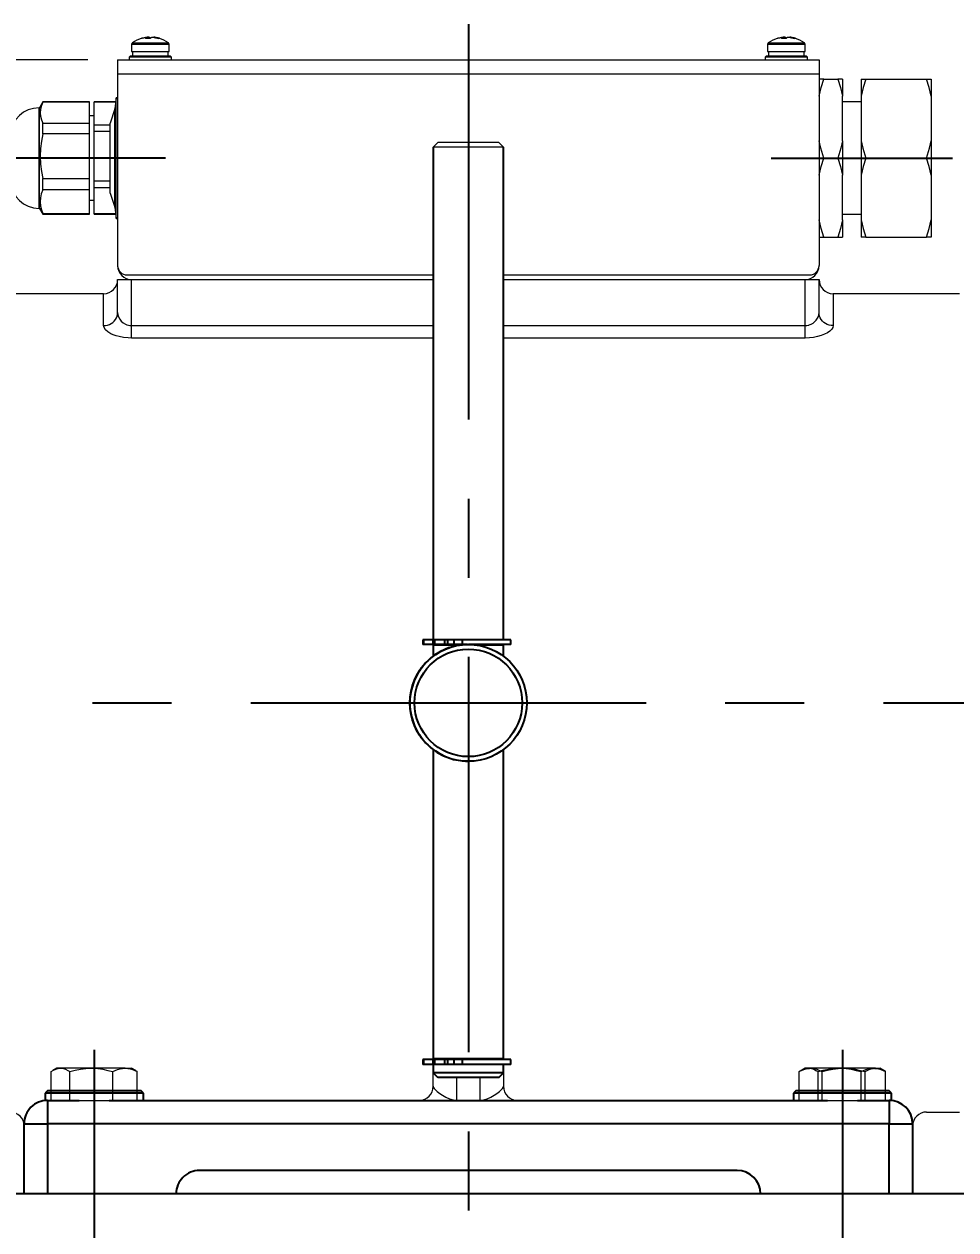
# Model space of a CAD drawing. Extents: x 4154 to 4364, y 2392 to 2546.
# Drawn here: x 4197.75 to 4213.46, y 2457.64 to 2477.97 of the extents above; entities that cross this region are included whole.
import ezdxf

# ---------------------------------------------------------------- set-up
doc = ezdxf.new("R2010")
doc.units = 0
doc.header["$LTSCALE"] = 1.5
doc.header["$MEASUREMENT"] = 0
doc.header["$PDSIZE"] = -1
doc.linetypes.add('CENTER', pattern=[10.16, 6.35, -1.27, 1.27, -1.27])
doc.layers.get('0').update_dxf_attribs({"color": 2})
doc.layers.add('1', color=7, linetype='Continuous')
doc.layers.add('SL', color=7, linetype='Continuous')
doc.styles.add('KWHS', font='ROMANS', dxfattribs={"bigfont": 'GHS'})
doc.styles.get("Standard").update_dxf_attribs({"font": 'romans.shx', "width": 0.9})
doc.dimstyles.get("Standard").update_dxf_attribs({"dimtxt": 0.18, "dimasz": 0.18, "dimexe": 0.18, "dimexo": 0.0625, "dimgap": 0.09, "dimtad": 0, "dimtih": 1, "dimtoh": 1, "dimdec": 4, "dimzin": 0, "dimdsep": 46, "dimtxsty": 'Standard', "dimcen": 0.09, "dimadec": 0, "dimazin": 0, "dimtfac": 1, "dimtdec": 4, "dimtofl": 0, "dimtmove": 0, "dimatfit": 0, "dimfxl": 1, "dimtolj": 1, "dimtzin": 0, "dimarcsym": 0})

# ---------------------------------------------------------------- blocks, each defined once
blk = doc.blocks.new('*D64')
at = {"layer": '1', "color": 1, "linetype": 'Continuous', "lineweight": 0}
for p, q in [((4198.823, 2477.369), (4160.116, 2477.369)), ((4160.616, 2475.869), (4160.616, 2412.051)), ((4175.171, 2410.551), (4160.116, 2410.551))]:
    blk.add_line(p, q, dxfattribs=at)
at = {"layer": '1', "color": 1, "linetype": 'Continuous'}
for points in [[(4160.366, 2475.869), (4160.866, 2475.869), (4160.616, 2477.369)], [(4160.366, 2412.051), (4160.866, 2412.051), (4160.616, 2410.551)]]:
    blk.add_solid(points, dxfattribs=at)
at = {"layer": 'Defpoints', "color": 0, "linetype": 'Continuous'}
for p in [(4199.323, 2477.369), (4160.616, 2410.551), (4175.671, 2410.551)]:
    blk.add_point(p, dxfattribs=at)
at = {"layer": '1', "color": 1, "linetype": 'Continuous', "insert": (4159.366, 2443.96), "char_height": 1.5, "attachment_point": 5, "rotation": 90, "style": 'KWHS'}
blk.add_mtext('\\A1;847.5', dxfattribs=at)

msp = doc.modelspace()

# ---------------------------------------------------------------- linework, layer by layer
at = {"color": 7, "linetype": 'Continuous', "lineweight": 15}
for p, q in [((4199.73275, 2477.73541), (4199.73444, 2477.73589)), ((4199.73444, 2477.73589), (4199.74492, 2477.73875)), ((4199.74492, 2477.73875), (4199.75546, 2477.74137)), ((4199.75546, 2477.74137), (4199.76605, 2477.74375)), ((4199.76605, 2477.74375), (4199.77668, 2477.74588)), ((4199.77668, 2477.74588), (4199.78736, 2477.74776)), ((4199.78736, 2477.74776), (4199.79808, 2477.7494)), ((4199.7948, 2477.73279), (4199.79173, 2477.72945)), ((4199.80135, 2477.73009), (4199.79173, 2477.72945)), ((4199.7979, 2477.73589), (4199.7948, 2477.73279)), ((4199.80101, 2477.73875), (4199.7979, 2477.73589)), ((4199.79808, 2477.7494), (4199.81682, 2477.7494)), ((4199.80414, 2477.74137), (4199.80101, 2477.73875)), ((4199.81101, 2477.73054), (4199.80135, 2477.73009)), ((4199.80729, 2477.74375), (4199.80414, 2477.74137)), ((4199.81045, 2477.74588), (4199.80729, 2477.74375)), ((4199.81363, 2477.74776), (4199.81045, 2477.74588)), ((4199.82071, 2477.73082), (4199.81101, 2477.73054)), ((4199.81682, 2477.7494), (4199.81363, 2477.74776)), ((4199.82122, 2477.7494), (4199.81677, 2477.74875)), ((4199.81728, 2477.72945), (4199.81682, 2477.7494)), ((4199.83044, 2477.73091), (4199.82071, 2477.73082)), ((4199.85581, 2477.7494), (4199.82122, 2477.7494)), ((4199.82278, 2477.72945), (4199.82122, 2477.7494)), ((4199.84019, 2477.73082), (4199.83044, 2477.73091)), ((4199.84997, 2477.73054), (4199.84019, 2477.73082)), ((4199.85976, 2477.73009), (4199.84997, 2477.73054)), ((4199.85581, 2477.7494), (4199.85535, 2477.72945)), ((4199.859, 2477.74776), (4199.85581, 2477.7494)), ((4199.86217, 2477.74588), (4199.859, 2477.74776)), ((4199.86957, 2477.72945), (4199.85976, 2477.73009)), ((4199.86533, 2477.74375), (4199.86217, 2477.74588)), ((4199.86848, 2477.74137), (4199.86533, 2477.74375)), ((4199.87161, 2477.73875), (4199.86848, 2477.74137)), ((4199.86957, 2477.72945), (4199.87264, 2477.73279)), ((4199.87473, 2477.73589), (4199.87161, 2477.73875)), ((4199.87264, 2477.73279), (4199.87574, 2477.73589)), ((4199.87523, 2477.73541), (4199.87473, 2477.73589)), ((4199.87574, 2477.73589), (4199.87885, 2477.73875)), ((4199.87885, 2477.73875), (4199.88198, 2477.74137)), ((4199.88198, 2477.74137), (4199.88513, 2477.74375)), ((4199.88513, 2477.74375), (4199.88829, 2477.74588)), ((4199.88829, 2477.74588), (4199.89147, 2477.74776)), ((4199.89147, 2477.74776), (4199.89465, 2477.7494)), ((4199.89465, 2477.7494), (4199.92924, 2477.7494)), ((4199.92924, 2477.7494), (4199.93996, 2477.74776)), ((4199.95239, 2477.7494), (4199.93365, 2477.7494)), ((4199.93996, 2477.74776), (4199.95064, 2477.74588)), ((4199.95064, 2477.74588), (4199.96128, 2477.74375)), ((4199.95239, 2477.7494), (4199.95197, 2477.74403)), ((4199.9631, 2477.74776), (4199.95239, 2477.7494)), ((4199.96128, 2477.74375), (4199.97187, 2477.74137)), ((4199.97378, 2477.74588), (4199.9631, 2477.74776)), ((4199.97187, 2477.74137), (4199.9824, 2477.73875)), ((4199.98442, 2477.74375), (4199.97378, 2477.74588)), ((4199.9824, 2477.73875), (4199.99288, 2477.73589)), ((4199.99501, 2477.74137), (4199.98442, 2477.74375)), ((4199.99288, 2477.73589), (4200.00329, 2477.73279)), ((4200.00554, 2477.73875), (4199.99501, 2477.74137)), ((4200.00329, 2477.73279), (4200.01364, 2477.72945)), ((4200.01602, 2477.73589), (4200.00554, 2477.73875)), ((4200.01683, 2477.73009), (4200.01364, 2477.72945)), ((4200.02643, 2477.73279), (4200.01602, 2477.73589)), ((4200.01994, 2477.73054), (4200.01683, 2477.73009)), ((4200.02297, 2477.73082), (4200.01994, 2477.73054)), ((4200.02591, 2477.73091), (4200.02297, 2477.73082)), ((4200.02876, 2477.73082), (4200.02591, 2477.73091)), ((4200.03678, 2477.72945), (4200.02643, 2477.73279)), ((4200.03152, 2477.73054), (4200.02876, 2477.73082)), ((4200.0342, 2477.73009), (4200.03152, 2477.73054)), ((4200.03678, 2477.72945), (4200.0342, 2477.73009)), ((4210.45517, 2477.73541), (4210.45687, 2477.73589)), ((4210.45687, 2477.73589), (4210.46735, 2477.73875)), ((4210.46735, 2477.73875), (4210.47788, 2477.74137)), ((4210.47788, 2477.74137), (4210.48847, 2477.74375)), ((4210.48847, 2477.74375), (4210.49911, 2477.74588)), ((4210.49911, 2477.74588), (4210.50979, 2477.74776)), ((4210.50979, 2477.74776), (4210.5205, 2477.7494)), ((4210.51722, 2477.73279), (4210.51415, 2477.72945)), ((4210.52377, 2477.73009), (4210.51415, 2477.72945)), ((4210.52032, 2477.73589), (4210.51722, 2477.73279)), ((4210.52344, 2477.73875), (4210.52032, 2477.73589)), ((4210.5205, 2477.7494), (4210.53924, 2477.7494)), ((4210.52657, 2477.74137), (4210.52344, 2477.73875)), ((4210.53344, 2477.73054), (4210.52377, 2477.73009)), ((4210.52972, 2477.74375), (4210.52657, 2477.74137)), ((4210.53288, 2477.74588), (4210.52972, 2477.74375)), ((4210.53605, 2477.74776), (4210.53288, 2477.74588)), ((4210.54313, 2477.73082), (4210.53344, 2477.73054)), ((4210.53924, 2477.7494), (4210.53605, 2477.74776)), ((4210.54364, 2477.7494), (4210.53919, 2477.74875)), ((4210.5397, 2477.72945), (4210.53924, 2477.7494)), ((4210.55286, 2477.73091), (4210.54313, 2477.73082)), ((4210.57823, 2477.7494), (4210.54364, 2477.7494)), ((4210.5452, 2477.72945), (4210.54364, 2477.7494)), ((4210.56261, 2477.73082), (4210.55286, 2477.73091)), ((4210.57239, 2477.73054), (4210.56261, 2477.73082)), ((4210.58218, 2477.73009), (4210.57239, 2477.73054)), ((4210.57823, 2477.7494), (4210.57777, 2477.72945)), ((4210.58142, 2477.74776), (4210.57823, 2477.7494)), ((4210.58459, 2477.74588), (4210.58142, 2477.74776)), ((4210.59199, 2477.72945), (4210.58218, 2477.73009)), ((4210.58776, 2477.74375), (4210.58459, 2477.74588)), ((4210.5909, 2477.74137), (4210.58776, 2477.74375)), ((4210.59404, 2477.73875), (4210.5909, 2477.74137)), ((4210.59199, 2477.72945), (4210.59506, 2477.73279)), ((4210.59715, 2477.73589), (4210.59404, 2477.73875)), ((4210.59506, 2477.73279), (4210.59816, 2477.73589)), ((4210.59766, 2477.73541), (4210.59715, 2477.73589)), ((4210.59816, 2477.73589), (4210.60128, 2477.73875)), ((4210.60128, 2477.73875), (4210.60441, 2477.74137)), ((4210.60441, 2477.74137), (4210.60756, 2477.74375)), ((4210.60756, 2477.74375), (4210.61072, 2477.74588)), ((4210.61072, 2477.74588), (4210.61389, 2477.74776)), ((4210.61389, 2477.74776), (4210.61708, 2477.7494)), ((4210.61708, 2477.7494), (4210.65167, 2477.7494)), ((4210.65167, 2477.7494), (4210.66238, 2477.74776)), ((4210.67481, 2477.7494), (4210.65607, 2477.7494)), ((4210.66238, 2477.74776), (4210.67306, 2477.74588)), ((4210.67306, 2477.74588), (4210.6837, 2477.74375)), ((4210.67481, 2477.7494), (4210.67439, 2477.74403)), ((4210.68553, 2477.74776), (4210.67481, 2477.7494)), ((4210.6837, 2477.74375), (4210.69429, 2477.74137)), ((4210.6962, 2477.74588), (4210.68553, 2477.74776)), ((4210.69429, 2477.74137), (4210.70482, 2477.73875)), ((4210.70684, 2477.74375), (4210.6962, 2477.74588)), ((4210.70482, 2477.73875), (4210.7153, 2477.73589)), ((4210.71743, 2477.74137), (4210.70684, 2477.74375)), ((4210.7153, 2477.73589), (4210.72572, 2477.73279)), ((4210.72797, 2477.73875), (4210.71743, 2477.74137)), ((4210.72572, 2477.73279), (4210.73606, 2477.72945)), ((4210.73844, 2477.73589), (4210.72797, 2477.73875)), ((4210.73926, 2477.73009), (4210.73606, 2477.72945)), ((4210.74886, 2477.73279), (4210.73844, 2477.73589)), ((4210.74237, 2477.73054), (4210.73926, 2477.73009)), ((4210.74539, 2477.73082), (4210.74237, 2477.73054)), ((4210.74833, 2477.73091), (4210.74539, 2477.73082)), ((4210.75118, 2477.73082), (4210.74833, 2477.73091)), ((4210.7592, 2477.72945), (4210.74886, 2477.73279)), ((4210.75395, 2477.73054), (4210.75118, 2477.73082)), ((4210.75662, 2477.73009), (4210.75395, 2477.73054)), ((4210.7592, 2477.72945), (4210.75662, 2477.73009)), ((4199.55987, 2477.63299), (4199.55987, 2477.5112)), ((4199.55987, 2477.63299), (4200.1906, 2477.63299)), ((4199.57142, 2477.65585), (4200.17904, 2477.65585)), ((4200.1906, 2477.5112), (4200.1906, 2477.63299)), ((4210.28229, 2477.63299), (4210.28229, 2477.5112)), ((4210.28229, 2477.63299), (4210.91302, 2477.63299)), ((4210.29385, 2477.65585), (4210.90146, 2477.65585)), ((4210.91302, 2477.5112), (4210.91302, 2477.63299)), ((4199.32334, 2477.36929), (4211.14955, 2477.36929)), ((4199.32334, 2477.36929), (4199.32334, 2477.13277)), ((4199.53621, 2477.43236), (4199.52045, 2477.41659)), ((4199.52045, 2477.41659), (4199.52045, 2477.36929)), ((4200.23002, 2477.41659), (4199.52045, 2477.41659)), ((4200.21425, 2477.43236), (4199.53621, 2477.43236)), ((4199.55987, 2477.5112), (4200.1906, 2477.5112)), ((4199.57656, 2477.5112), (4199.57656, 2477.43236)), ((4200.17483, 2477.43236), (4200.17483, 2477.5112)), ((4200.23002, 2477.41659), (4200.21425, 2477.43236)), ((4200.23002, 2477.36929), (4200.23002, 2477.41659)), ((4210.25864, 2477.43236), (4210.24287, 2477.41659)), ((4210.24287, 2477.41659), (4210.24287, 2477.36929)), ((4210.95244, 2477.41659), (4210.24287, 2477.41659)), ((4210.93667, 2477.43236), (4210.25864, 2477.43236)), ((4210.28229, 2477.5112), (4210.91302, 2477.5112)), ((4210.29898, 2477.5112), (4210.29898, 2477.43236)), ((4210.89725, 2477.43236), (4210.89725, 2477.5112)), ((4210.95244, 2477.41659), (4210.93667, 2477.43236)), ((4210.95244, 2477.36929), (4210.95244, 2477.41659)), ((4211.14955, 2477.36929), (4211.14955, 2477.13277)), ((4199.32334, 2477.13277), (4211.14955, 2477.13277)), ((4199.32334, 2477.13277), (4199.32334, 2473.90027)), ((4211.14955, 2477.13277), (4211.14955, 2473.90027)), ((4211.22839, 2477.04505), (4211.14955, 2477.04505)), ((4211.1846, 2476.90145), (4211.22839, 2477.04505)), ((4211.22839, 2477.04505), (4211.46491, 2477.04505)), ((4211.54375, 2477.04505), (4211.46491, 2477.04505)), ((4211.46491, 2477.04505), (4211.50859, 2476.90184)), ((4211.54375, 2477.04505), (4211.54375, 2476.7565)), ((4211.85912, 2477.04505), (4211.93796, 2477.04505)), ((4211.85912, 2477.04505), (4211.85912, 2476.7565)), ((4211.93796, 2477.04505), (4211.89428, 2476.90184)), ((4211.93796, 2477.04505), (4212.9629, 2477.04505)), ((4212.9629, 2477.04505), (4213.04174, 2477.04505)), ((4213.00668, 2476.90145), (4212.9629, 2477.04505)), ((4213.04174, 2477.04505), (4213.04174, 2476.7565)), ((4199.29969, 2476.73067), (4199.27604, 2476.54145)), ((4199.32334, 2476.73067), (4199.29969, 2476.73067)), ((4199.29969, 2475.71362), (4199.29969, 2476.73067)), ((4211.14955, 2476.7565), (4211.1846, 2476.90145)), ((4211.50859, 2476.90184), (4211.54375, 2476.7565)), ((4211.54375, 2476.00218), (4211.54375, 2476.7565)), ((4211.89428, 2476.90184), (4211.85912, 2476.7565)), ((4211.85912, 2476.7565), (4211.85912, 2476.00218)), ((4213.04174, 2476.7565), (4213.00668, 2476.90145)), ((4213.04174, 2476.7565), (4213.04174, 2476.00218)), ((4198.00498, 2476.56117), (4197.99881, 2476.56117)), ((4197.99881, 2474.86608), (4197.99881, 2476.56117)), ((4198.06188, 2476.65972), (4198.00498, 2476.56117)), ((4198.00498, 2474.86608), (4198.00498, 2476.56117)), ((4198.02172, 2476.53969), (4198.01642, 2476.47882)), ((4198.03731, 2476.59868), (4198.02172, 2476.53969)), ((4198.06188, 2476.65702), (4198.03731, 2476.59868)), ((4198.85029, 2476.65972), (4198.06188, 2476.65972)), ((4198.06188, 2476.65702), (4198.06188, 2476.65972)), ((4198.85029, 2476.65702), (4198.06188, 2476.65702)), ((4198.85029, 2476.65702), (4198.85029, 2476.65972)), ((4198.85029, 2476.30334), (4198.85029, 2476.65702)), ((4199.29082, 2476.65972), (4198.92914, 2476.65972)), ((4198.92914, 2476.65939), (4198.92914, 2476.65972)), ((4198.92914, 2476.65939), (4199.29078, 2476.65939)), ((4198.92914, 2476.26612), (4198.92914, 2476.65939)), ((4199.27604, 2476.54145), (4199.1972, 2476.30493)), ((4199.27604, 2475.71362), (4199.27604, 2476.54145)), ((4211.85912, 2476.65972), (4211.54375, 2476.65972)), ((4198.01642, 2476.47882), (4198.02222, 2476.41797)), ((4198.02222, 2476.41797), (4198.03771, 2476.36047)), ((4198.03771, 2476.36047), (4198.06188, 2476.30334)), ((4198.06188, 2476.30334), (4198.85029, 2476.30334)), ((4198.06188, 2476.12348), (4198.06188, 2476.30334)), ((4198.92914, 2476.42319), (4198.85029, 2476.42319)), ((4198.85029, 2476.12348), (4198.85029, 2476.30334)), ((4199.1972, 2475.71362), (4199.1972, 2476.30493)), ((4198.06188, 2476.12348), (4198.03731, 2475.99883)), ((4198.85029, 2476.12348), (4198.06188, 2476.12348)), ((4198.85029, 2475.36778), (4198.85029, 2476.12348)), ((4199.1972, 2476.26612), (4198.92914, 2476.26612)), ((4198.92914, 2476.16505), (4198.92914, 2476.26612)), ((4198.92914, 2476.16505), (4199.1972, 2476.16505)), ((4198.92914, 2475.32475), (4198.92914, 2476.16505)), ((4198.03731, 2475.99883), (4198.02172, 2475.87278)), ((4204.72398, 2475.97774), (4204.64513, 2475.8989)), ((4204.64513, 2475.8989), (4204.64513, 2467.59296)), ((4204.78596, 2475.8989), (4204.64513, 2475.8989)), ((4204.84603, 2475.97774), (4204.72398, 2475.97774)), ((4205.82775, 2475.8989), (4204.78596, 2475.8989)), ((4205.74891, 2475.97774), (4204.84603, 2475.97774)), ((4205.82775, 2475.8989), (4205.74891, 2475.97774)), ((4205.82775, 2467.59296), (4205.82775, 2475.8989)), ((4211.17897, 2475.87806), (4211.14955, 2476.00218)), ((4211.54375, 2476.00218), (4211.51433, 2475.87806)), ((4211.54375, 2476.00218), (4211.54375, 2475.42506)), ((4211.85912, 2476.00218), (4211.85912, 2475.42506)), ((4211.85912, 2476.00218), (4211.88854, 2475.87806)), ((4213.01232, 2475.87806), (4213.04174, 2476.00218)), ((4213.04174, 2476.00218), (4213.04174, 2475.42506)), ((4198.02172, 2475.87278), (4198.01642, 2475.74273)), ((4198.01642, 2475.74273), (4198.02222, 2475.6127)), ((4199.1972, 2475.12231), (4199.1972, 2475.71362)), ((4199.27604, 2474.88579), (4199.27604, 2475.71362)), ((4199.29969, 2474.69657), (4199.29969, 2475.71362)), ((4211.22839, 2475.71362), (4211.17897, 2475.87806)), ((4211.1846, 2475.57002), (4211.22839, 2475.71362)), ((4211.22839, 2475.71362), (4211.46491, 2475.71362)), ((4211.51433, 2475.87806), (4211.46491, 2475.71362)), ((4211.46491, 2475.71362), (4211.50859, 2475.57041)), ((4211.88854, 2475.87806), (4211.93796, 2475.71362)), ((4211.93796, 2475.71362), (4211.89428, 2475.57041)), ((4212.9629, 2475.71362), (4213.01232, 2475.87806)), ((4213.00668, 2475.57002), (4212.9629, 2475.71362)), ((4198.02222, 2475.6127), (4198.03771, 2475.48986)), ((4198.03771, 2475.48986), (4198.06188, 2475.36778)), ((4211.14955, 2475.42506), (4211.1846, 2475.57002)), ((4211.50859, 2475.57041), (4211.54375, 2475.42506)), ((4211.89428, 2475.57041), (4211.85912, 2475.42506)), ((4213.04174, 2475.42506), (4213.00668, 2475.57002)), ((4198.06188, 2475.36778), (4198.85029, 2475.36778)), ((4198.06188, 2475.18008), (4198.06188, 2475.36778)), ((4198.85029, 2475.18008), (4198.85029, 2475.36778)), ((4199.1972, 2475.32475), (4198.92914, 2475.32475)), ((4198.92914, 2475.21928), (4198.92914, 2475.32475)), ((4211.54375, 2474.67075), (4211.54375, 2475.42506)), ((4211.85912, 2475.42506), (4211.85912, 2474.67075)), ((4213.04174, 2475.42506), (4213.04174, 2474.67075)), ((4198.03599, 2475.10934), (4198.02108, 2475.04248)), ((4198.0599, 2475.17548), (4198.03599, 2475.10934)), ((4198.06188, 2475.18008), (4198.0599, 2475.17548)), ((4198.85029, 2475.18008), (4198.06188, 2475.18008)), ((4198.85029, 2474.77806), (4198.85029, 2475.18008)), ((4198.92914, 2475.21928), (4199.1972, 2475.21928)), ((4198.92914, 2474.77225), (4198.92914, 2475.21928)), ((4199.1972, 2475.12231), (4199.27604, 2474.88579)), ((4198.02108, 2475.04248), (4198.01645, 2474.97351)), ((4198.01645, 2474.97351), (4198.02285, 2474.90459)), ((4198.02285, 2474.90459), (4198.03829, 2474.84112)), ((4198.85029, 2475.00405), (4198.92914, 2475.00405)), ((4199.27604, 2474.88579), (4199.29969, 2474.69657)), ((4197.99881, 2474.86608), (4198.00498, 2474.86608)), ((4198.00498, 2474.86608), (4198.06188, 2474.76752)), ((4198.03829, 2474.84112), (4198.06188, 2474.77806)), ((4198.06188, 2474.77806), (4198.85029, 2474.77806)), ((4198.06188, 2474.76752), (4198.06188, 2474.77806)), ((4198.06188, 2474.76752), (4198.85029, 2474.76752)), ((4198.85029, 2474.76752), (4198.85029, 2474.77806)), ((4199.29023, 2474.77225), (4198.92914, 2474.77225)), ((4198.92914, 2474.76752), (4198.92914, 2474.77225)), ((4198.92914, 2474.76752), (4199.29082, 2474.76752)), ((4199.29969, 2474.69657), (4199.32334, 2474.69657)), ((4211.54375, 2474.76752), (4211.85912, 2474.76752)), ((4211.18471, 2474.5254), (4211.14955, 2474.67075)), ((4211.22839, 2474.38219), (4211.18471, 2474.5254)), ((4211.50869, 2474.52579), (4211.46491, 2474.38219)), ((4211.54375, 2474.67075), (4211.50869, 2474.52579)), ((4211.54375, 2474.67075), (4211.54375, 2474.38219)), ((4211.85912, 2474.67075), (4211.85912, 2474.38219)), ((4211.85912, 2474.67075), (4211.89417, 2474.52579)), ((4211.89417, 2474.52579), (4211.93796, 2474.38219)), ((4212.9629, 2474.38219), (4213.00657, 2474.5254)), ((4213.00657, 2474.5254), (4213.04174, 2474.67075)), ((4213.04174, 2474.67075), (4213.04174, 2474.38219)), ((4211.14955, 2474.38219), (4211.22839, 2474.38219)), ((4211.22839, 2474.38219), (4211.46491, 2474.38219)), ((4211.46491, 2474.38219), (4211.54375, 2474.38219)), ((4211.93796, 2474.38219), (4211.85912, 2474.38219)), ((4211.93796, 2474.38219), (4212.9629, 2474.38219)), ((4213.04174, 2474.38219), (4212.9629, 2474.38219)), ((4199.32334, 2473.10855), (4199.32334, 2473.66375)), ((4199.32334, 2473.66375), (4199.55987, 2473.66375)), ((4199.48103, 2473.74259), (4204.64513, 2473.74259)), ((4199.55987, 2473.66375), (4204.64513, 2473.66375)), ((4199.55987, 2472.88952), (4199.55987, 2473.66375)), ((4205.82775, 2473.74259), (4210.99186, 2473.74259)), ((4205.82775, 2473.66375), (4210.91302, 2473.66375)), ((4210.91302, 2472.88952), (4210.91302, 2473.66375)), ((4210.91302, 2473.66375), (4211.14955, 2473.66375)), ((4211.14955, 2473.10855), (4211.14955, 2473.66375)), ((4199.08682, 2473.42722), (4196.9581, 2473.42722)), ((4199.08682, 2472.89043), (4199.08682, 2473.42722)), ((4213.51479, 2473.42722), (4211.38607, 2473.42722)), ((4211.38607, 2473.42722), (4211.38607, 2472.89043)), ((4199.31376, 2473.0471), (4199.32094, 2473.07751)), ((4199.32094, 2473.07751), (4199.32334, 2473.10855)), ((4199.32334, 2473.10855), (4199.32728, 2473.07185)), ((4199.32728, 2473.07185), (4199.33894, 2473.03512)), ((4211.13792, 2473.04518), (4211.14661, 2473.07691)), ((4211.14661, 2473.07691), (4211.14955, 2473.10855)), ((4211.15195, 2473.07751), (4211.14955, 2473.10855)), ((4211.15913, 2473.0471), (4211.15195, 2473.07751)), ((4199.08682, 2472.89043), (4199.12048, 2472.89265)), ((4199.09475, 2472.85492), (4199.08682, 2472.89043)), ((4199.11802, 2472.81943), (4199.09475, 2472.85492)), ((4199.12048, 2472.89265), (4199.15346, 2472.89927)), ((4199.15346, 2472.89927), (4199.18507, 2472.91014)), ((4199.18507, 2472.91014), (4199.21469, 2472.92506)), ((4199.21469, 2472.92506), (4199.24171, 2472.94371)), ((4199.24171, 2472.94371), (4199.26557, 2472.96571)), ((4199.26557, 2472.96571), (4199.2858, 2472.99063)), ((4199.2858, 2472.99063), (4199.30197, 2473.01794)), ((4199.30197, 2473.01794), (4199.31376, 2473.0471)), ((4199.33894, 2473.03512), (4199.35787, 2472.99984)), ((4199.35787, 2472.99984), (4199.38439, 2472.96636)), ((4199.38439, 2472.96636), (4199.41557, 2472.9385)), ((4199.41557, 2472.9385), (4199.45352, 2472.91493)), ((4199.45352, 2472.91493), (4199.48017, 2472.90351)), ((4199.48017, 2472.90351), (4199.50898, 2472.89513)), ((4199.50898, 2472.89513), (4199.53122, 2472.89129)), ((4199.53122, 2472.89129), (4199.55987, 2472.88952)), ((4199.55987, 2472.88952), (4204.64513, 2472.88952)), ((4199.55987, 2472.67866), (4199.55987, 2472.88952)), ((4205.82775, 2472.88952), (4210.91302, 2472.88952)), ((4210.91302, 2472.88952), (4210.94458, 2472.89169)), ((4210.91302, 2472.67866), (4210.91302, 2472.88952)), ((4210.94458, 2472.89169), (4210.97507, 2472.89791)), ((4210.97507, 2472.89791), (4210.98529, 2472.90096)), ((4210.98529, 2472.90096), (4211.01923, 2472.91488)), ((4211.01923, 2472.91488), (4211.04928, 2472.93269)), ((4211.04928, 2472.93269), (4211.07797, 2472.95586)), ((4211.07797, 2472.95586), (4211.10163, 2472.98142)), ((4211.10163, 2472.98142), (4211.12288, 2473.01273)), ((4211.12288, 2473.01273), (4211.13792, 2473.04518)), ((4211.17092, 2473.01794), (4211.15913, 2473.0471)), ((4211.18709, 2472.99063), (4211.17092, 2473.01794)), ((4211.20732, 2472.96571), (4211.18709, 2472.99063)), ((4211.23118, 2472.94371), (4211.20732, 2472.96571)), ((4211.25819, 2472.92506), (4211.23118, 2472.94371)), ((4211.28781, 2472.91014), (4211.25819, 2472.92506)), ((4211.31943, 2472.89927), (4211.28781, 2472.91014)), ((4211.35241, 2472.89265), (4211.31943, 2472.89927)), ((4211.38607, 2472.89043), (4211.35241, 2472.89265)), ((4211.38018, 2472.85984), (4211.36281, 2472.82916)), ((4211.38607, 2472.89043), (4211.38018, 2472.85984)), ((4199.1565, 2472.7849), (4199.11802, 2472.81943)), ((4199.2089, 2472.75295), (4199.1565, 2472.7849)), ((4199.25019, 2472.73415), (4199.2089, 2472.75295)), ((4199.2966, 2472.7174), (4199.25019, 2472.73415)), ((4199.34718, 2472.70323), (4199.2966, 2472.7174)), ((4199.42257, 2472.68866), (4199.34718, 2472.70323)), ((4199.50257, 2472.68037), (4199.42257, 2472.68866)), ((4199.55987, 2472.67866), (4199.50257, 2472.68037)), ((4204.64513, 2472.67866), (4199.55987, 2472.67866)), ((4210.91302, 2472.67866), (4205.82775, 2472.67866)), ((4210.9863, 2472.68149), (4210.91302, 2472.67866)), ((4211.05755, 2472.68972), (4210.9863, 2472.68149)), ((4211.12424, 2472.7029), (4211.05755, 2472.68972)), ((4211.18554, 2472.7204), (4211.12424, 2472.7029)), ((4211.24202, 2472.74242), (4211.18554, 2472.7204)), ((4211.29024, 2472.76752), (4211.24202, 2472.74242)), ((4211.33237, 2472.79749), (4211.29024, 2472.76752)), ((4211.36281, 2472.82916), (4211.33237, 2472.79749)), ((4204.46626, 2467.59296), (4204.46626, 2467.51412)), ((4204.47757, 2467.59296), (4204.46626, 2467.59296)), ((4204.47757, 2467.59296), (4204.47757, 2467.51412)), ((4204.63779, 2467.59296), (4204.47757, 2467.59296)), ((4204.63779, 2467.59296), (4204.63779, 2467.51412)), ((4204.66609, 2467.59296), (4204.63779, 2467.59296)), ((4204.66609, 2467.59296), (4204.66609, 2467.51412)), ((4204.83378, 2467.59296), (4204.66609, 2467.59296)), ((4204.83378, 2467.59296), (4204.83378, 2467.51412)), ((4204.88503, 2467.59296), (4204.83378, 2467.59296)), ((4204.88503, 2467.59296), (4204.88503, 2467.51412)), ((4204.99029, 2467.59296), (4204.88503, 2467.59296)), ((4205.13272, 2467.59296), (4204.99029, 2467.59296)), ((4204.99029, 2467.59296), (4204.99029, 2467.51412)), ((4205.13272, 2467.59296), (4205.13272, 2467.51412)), ((4205.95474, 2467.59296), (4205.13272, 2467.59296)), ((4205.95474, 2467.51412), (4205.95474, 2467.59296)), ((4204.47757, 2467.51412), (4204.46626, 2467.51412)), ((4204.63779, 2467.51412), (4204.47757, 2467.51412)), ((4204.66609, 2467.51412), (4204.63779, 2467.51412)), ((4204.64513, 2467.50229), (4204.64513, 2467.31702)), ((4204.78596, 2467.50229), (4204.64513, 2467.50229)), ((4204.83378, 2467.51412), (4204.66609, 2467.51412)), ((4204.67273, 2467.51412), (4204.67273, 2467.50229)), ((4205.08423, 2467.50229), (4204.78596, 2467.50229)), ((4204.88503, 2467.51412), (4204.83378, 2467.51412)), ((4204.99029, 2467.51412), (4204.88503, 2467.51412)), ((4205.13272, 2467.51412), (4204.99029, 2467.51412)), ((4205.95474, 2467.51412), (4205.13272, 2467.51412)), ((4205.82775, 2467.50229), (4205.38866, 2467.50229)), ((4205.80016, 2467.50229), (4205.80016, 2467.51412)), ((4205.82775, 2467.31702), (4205.82775, 2467.50229)), ((4204.64513, 2465.74019), (4204.64513, 2460.52483)), ((4205.82775, 2460.52483), (4205.82775, 2465.74019)), ((4204.46626, 2460.51301), (4204.46626, 2460.43417)), ((4204.47757, 2460.51301), (4204.46626, 2460.51301)), ((4204.47757, 2460.51301), (4204.47757, 2460.43417)), ((4204.63779, 2460.51301), (4204.47757, 2460.51301)), ((4204.63779, 2460.51301), (4204.63779, 2460.43417)), ((4204.66609, 2460.51301), (4204.63779, 2460.51301)), ((4204.64513, 2460.51301), (4204.64513, 2460.52483)), ((4204.78596, 2460.52483), (4204.64513, 2460.52483)), ((4204.66609, 2460.51301), (4204.66609, 2460.43417)), ((4204.83378, 2460.51301), (4204.66609, 2460.51301)), ((4204.67273, 2460.52483), (4204.67273, 2460.51301)), ((4205.82775, 2460.52483), (4204.78596, 2460.52483)), ((4204.83378, 2460.51301), (4204.83378, 2460.43417)), ((4204.88503, 2460.51301), (4204.83378, 2460.51301)), ((4204.88503, 2460.51301), (4204.88503, 2460.43417)), ((4204.99029, 2460.51301), (4204.88503, 2460.51301)), ((4205.13272, 2460.51301), (4204.99029, 2460.51301)), ((4204.99029, 2460.51301), (4204.99029, 2460.43417)), ((4205.13272, 2460.51301), (4205.13272, 2460.43417)), ((4205.95474, 2460.51301), (4205.13272, 2460.51301)), ((4205.80016, 2460.51301), (4205.80016, 2460.52483)), ((4205.82775, 2460.52483), (4205.82775, 2460.51301)), ((4205.95474, 2460.43417), (4205.95474, 2460.51301)), ((4198.203, 2460.31082), (4198.24118, 2460.33388)), ((4198.203, 2459.82709), (4198.203, 2460.31082)), ((4198.29841, 2460.36715), (4198.22965, 2460.32746)), ((4198.24118, 2460.33388), (4198.28002, 2460.35169)), ((4198.28002, 2460.35169), (4198.31986, 2460.36317)), ((4198.36022, 2460.36715), (4198.29841, 2460.36715)), ((4198.31986, 2460.36317), (4198.36022, 2460.36715)), ((4198.8805, 2460.36715), (4198.36022, 2460.36715)), ((4198.36022, 2460.36715), (4198.37139, 2460.36685)), ((4198.37139, 2460.36685), (4198.40799, 2460.36159)), ((4198.40799, 2460.36159), (4198.44453, 2460.3501)), ((4198.44453, 2460.3501), (4198.48116, 2460.33285)), ((4198.48116, 2460.33285), (4198.51743, 2460.31082)), ((4198.51743, 2460.31082), (4198.60561, 2460.33388)), ((4198.51743, 2459.82709), (4198.51743, 2460.31082)), ((4198.60561, 2460.33388), (4198.69531, 2460.35169)), ((4198.69531, 2460.35169), (4198.78729, 2460.36317)), ((4198.78729, 2460.36317), (4198.8805, 2460.36715)), ((4199.44942, 2460.36715), (4198.8805, 2460.36715)), ((4198.8805, 2460.36715), (4198.90632, 2460.36685)), ((4198.90632, 2460.36685), (4198.99084, 2460.36159)), ((4198.99084, 2460.36159), (4199.07521, 2460.3501)), ((4199.07521, 2460.3501), (4199.1598, 2460.33285)), ((4199.1598, 2460.33285), (4199.24357, 2460.31082)), ((4199.24357, 2460.31082), (4199.28159, 2460.32883)), ((4199.24357, 2459.82709), (4199.24357, 2460.31082)), ((4199.28159, 2460.32883), (4199.32265, 2460.34482)), ((4199.32265, 2460.34482), (4199.36426, 2460.35691)), ((4199.36426, 2460.35691), (4199.40665, 2460.36454)), ((4199.40665, 2460.36454), (4199.44942, 2460.36715)), ((4199.44942, 2460.36715), (4199.55987, 2460.36715)), ((4199.44942, 2460.36715), (4199.49413, 2460.3643)), ((4199.49413, 2460.3643), (4199.53466, 2460.35689)), ((4199.53466, 2460.35689), (4199.57501, 2460.34522)), ((4199.62862, 2460.32746), (4199.55987, 2460.36715)), ((4199.57501, 2460.34522), (4199.65527, 2460.31082)), ((4199.65527, 2460.31082), (4199.62839, 2460.32705)), ((4199.65527, 2459.82709), (4199.65527, 2460.31082)), ((4204.47757, 2460.43417), (4204.46626, 2460.43417)), ((4204.63779, 2460.43417), (4204.47757, 2460.43417)), ((4204.66609, 2460.43417), (4204.63779, 2460.43417)), ((4204.64513, 2460.43417), (4204.64513, 2460.28831)), ((4204.64513, 2460.28831), (4204.72398, 2460.20947)), ((4204.64513, 2460.06361), (4204.64513, 2460.28831)), ((4204.78596, 2460.28831), (4204.64513, 2460.28831)), ((4204.83378, 2460.43417), (4204.66609, 2460.43417)), ((4205.82775, 2460.28831), (4204.78596, 2460.28831)), ((4204.88503, 2460.43417), (4204.83378, 2460.43417)), ((4204.99029, 2460.43417), (4204.88503, 2460.43417)), ((4205.13272, 2460.43417), (4204.99029, 2460.43417)), ((4205.95474, 2460.43417), (4205.13272, 2460.43417)), ((4205.74891, 2460.20947), (4205.82775, 2460.28831)), ((4205.82775, 2460.28831), (4205.82775, 2460.43417)), ((4205.82775, 2460.28831), (4205.82775, 2460.06361)), ((4210.81588, 2460.31082), (4210.8627, 2460.33388)), ((4210.82951, 2460.31858), (4210.81588, 2460.31082)), ((4210.81588, 2459.82709), (4210.81588, 2460.31082)), ((4210.91302, 2460.36715), (4210.82919, 2460.31875)), ((4210.91302, 2460.36715), (4210.84427, 2460.32746)), ((4210.8445, 2460.32705), (4210.8558, 2460.33388)), ((4210.8558, 2460.33388), (4210.89464, 2460.35169)), ((4210.8627, 2460.33388), (4210.91033, 2460.35169)), ((4210.89464, 2460.35169), (4210.93447, 2460.36317)), ((4210.91033, 2460.35169), (4210.95918, 2460.36317)), ((4210.97483, 2460.36715), (4210.91302, 2460.36715)), ((4210.97483, 2460.36715), (4210.91302, 2460.36715)), ((4210.93447, 2460.36317), (4210.97483, 2460.36715)), ((4210.95918, 2460.36317), (4210.99003, 2460.36659)), ((4211.49512, 2460.36715), (4210.97483, 2460.36715)), ((4210.97483, 2460.36715), (4210.98601, 2460.36685)), ((4210.98601, 2460.36685), (4211.02261, 2460.36159)), ((4211.5654, 2460.36715), (4211.00867, 2460.36715)), ((4211.00867, 2460.36715), (4211.02238, 2460.36685)), ((4211.02238, 2460.36685), (4211.06726, 2460.36159)), ((4211.02261, 2460.36159), (4211.05914, 2460.3501)), ((4211.05914, 2460.3501), (4211.09577, 2460.33285)), ((4211.06726, 2460.36159), (4211.11206, 2460.3501)), ((4211.09577, 2460.33285), (4211.13205, 2460.31082)), ((4211.11206, 2460.3501), (4211.15698, 2460.33285)), ((4211.13205, 2460.31082), (4211.22023, 2460.33388)), ((4211.13205, 2459.82709), (4211.13205, 2460.31082)), ((4211.15698, 2460.33285), (4211.20146, 2460.31082)), ((4211.20146, 2460.31082), (4211.28986, 2460.33388)), ((4211.20146, 2459.82709), (4211.20146, 2460.31082)), ((4211.22023, 2460.33388), (4211.30992, 2460.35169)), ((4211.28986, 2460.33388), (4211.37977, 2460.35169)), ((4211.30992, 2460.35169), (4211.40191, 2460.36317)), ((4211.37977, 2460.35169), (4211.47197, 2460.36317)), ((4211.40191, 2460.36317), (4211.49512, 2460.36715)), ((4211.47197, 2460.36317), (4211.5654, 2460.36715)), ((4212.06404, 2460.36715), (4211.49512, 2460.36715)), ((4211.49512, 2460.36715), (4211.52093, 2460.36685)), ((4211.52093, 2460.36685), (4211.60545, 2460.36159)), ((4212.10048, 2460.36715), (4211.5654, 2460.36715)), ((4211.5654, 2460.36715), (4211.59128, 2460.36685)), ((4211.59128, 2460.36685), (4211.676, 2460.36159)), ((4211.60545, 2460.36159), (4211.68982, 2460.3501)), ((4211.676, 2460.36159), (4211.76058, 2460.3501)), ((4211.68982, 2460.3501), (4211.77441, 2460.33285)), ((4211.76058, 2460.3501), (4211.84537, 2460.33285)), ((4211.77441, 2460.33285), (4211.85818, 2460.31082)), ((4211.84537, 2460.33285), (4211.92934, 2460.31082)), ((4211.85818, 2460.31082), (4211.8962, 2460.32883)), ((4211.85818, 2459.82709), (4211.85818, 2460.31082)), ((4211.8962, 2460.32883), (4211.93727, 2460.34482)), ((4211.92934, 2460.31082), (4211.96095, 2460.32883)), ((4211.92934, 2459.82709), (4211.92934, 2460.31082)), ((4211.93727, 2460.34482), (4211.97888, 2460.35691)), ((4211.96095, 2460.32883), (4211.99509, 2460.34482)), ((4211.97888, 2460.35691), (4212.02127, 2460.36454)), ((4211.99509, 2460.34482), (4212.02969, 2460.35691)), ((4212.02127, 2460.36454), (4212.06404, 2460.36715)), ((4212.02969, 2460.35691), (4212.06493, 2460.36454)), ((4212.06404, 2460.36715), (4212.17448, 2460.36715)), ((4212.06493, 2460.36454), (4212.10048, 2460.36715)), ((4212.08392, 2460.36588), (4212.10875, 2460.3643)), ((4212.10048, 2460.36715), (4212.17448, 2460.36715)), ((4212.10048, 2460.36715), (4212.13766, 2460.3643)), ((4212.10875, 2460.3643), (4212.14927, 2460.35689)), ((4212.13766, 2460.3643), (4212.17135, 2460.35689)), ((4212.14927, 2460.35689), (4212.18963, 2460.34522)), ((4212.17135, 2460.35689), (4212.2049, 2460.34522)), ((4212.25832, 2460.31875), (4212.17448, 2460.36715)), ((4212.24324, 2460.32746), (4212.17448, 2460.36715)), ((4212.18963, 2460.34522), (4212.26989, 2460.31082)), ((4212.2049, 2460.34522), (4212.27163, 2460.31082)), ((4212.26989, 2460.31082), (4212.25019, 2460.32272)), ((4212.26989, 2459.82709), (4212.26989, 2460.31082)), ((4212.27163, 2459.82709), (4212.27163, 2460.31082)), ((4204.64513, 2460.06361), (4204.64924, 2460.0464)), ((4204.64924, 2460.0464), (4204.66059, 2460.02768)), ((4204.84603, 2460.20947), (4204.72398, 2460.20947)), ((4205.74891, 2460.20947), (4204.84603, 2460.20947)), ((4205.03934, 2460.20947), (4205.03934, 2459.82709)), ((4205.43355, 2459.82709), (4205.43355, 2460.20947)), ((4205.8123, 2460.02768), (4205.82365, 2460.0464)), ((4205.82365, 2460.0464), (4205.82775, 2460.06361)), ((4204.66059, 2460.02768), (4204.67775, 2460.00779)), ((4204.67775, 2460.00779), (4204.71214, 2459.97583)), ((4204.71214, 2459.97583), (4204.75354, 2459.94331)), ((4204.75354, 2459.94331), (4204.79916, 2459.91195)), ((4204.79916, 2459.91195), (4204.85737, 2459.87797)), ((4204.85737, 2459.87797), (4204.91727, 2459.85114)), ((4204.91727, 2459.85114), (4204.97798, 2459.83351)), ((4205.49491, 2459.83351), (4205.55562, 2459.85114)), ((4205.55562, 2459.85114), (4205.61551, 2459.87797)), ((4205.61551, 2459.87797), (4205.67373, 2459.91195)), ((4205.67373, 2459.91195), (4205.71935, 2459.94331)), ((4205.71935, 2459.94331), (4205.76075, 2459.97583)), ((4205.76075, 2459.97583), (4205.79514, 2460.00779)), ((4205.79514, 2460.00779), (4205.8123, 2460.02768)), ((4198.14072, 2459.82709), (4212.33217, 2459.82709)), ((4198.14072, 2459.82709), (4198.14072, 2459.43288)), ((4204.97798, 2459.83351), (4205.03866, 2459.82709)), ((4205.03866, 2459.82709), (4205.03934, 2459.82709)), ((4205.43355, 2459.82709), (4205.43423, 2459.82709)), ((4205.43423, 2459.82709), (4205.49491, 2459.83351)), ((4212.33217, 2459.82709), (4212.33217, 2459.43288)), ((4197.74652, 2459.43288), (4198.14072, 2459.43288)), ((4212.33217, 2459.43288), (4198.14072, 2459.43288)), ((4212.33217, 2459.43288), (4212.72637, 2459.43288)), ((4212.9629, 2459.62999), (4213.51479, 2459.62999))]:
    msp.add_line(p, q, dxfattribs=at)
at = {"color": 7, "linetype": 'Continuous'}
for p, q in [((4204.64513, 2475.8989), (4204.64513, 2467.59296)), ((4205.82775, 2467.59296), (4205.82775, 2475.8989)), ((4204.47757, 2467.59296), (4204.46626, 2467.59296)), ((4204.46626, 2467.59296), (4204.46626, 2467.51412)), ((4204.63779, 2467.59296), (4204.47757, 2467.59296)), ((4204.47757, 2467.59296), (4204.47757, 2467.51412)), ((4204.66609, 2467.59296), (4204.63779, 2467.59296)), ((4204.63779, 2467.59296), (4204.63779, 2467.51412)), ((4204.83378, 2467.59296), (4204.66609, 2467.59296)), ((4204.66609, 2467.59296), (4204.66609, 2467.51412)), ((4204.88503, 2467.59296), (4204.83378, 2467.59296)), ((4204.83378, 2467.59296), (4204.83378, 2467.51412)), ((4204.99029, 2467.59296), (4204.88503, 2467.59296)), ((4204.88503, 2467.59296), (4204.88503, 2467.51412)), ((4205.13272, 2467.59296), (4204.99029, 2467.59296)), ((4204.99029, 2467.59296), (4204.99029, 2467.51412)), ((4205.13272, 2467.59296), (4205.13272, 2467.51412)), ((4205.95474, 2467.59296), (4205.13272, 2467.59296)), ((4205.95474, 2467.51412), (4205.95474, 2467.59296)), ((4204.47757, 2467.51412), (4204.46626, 2467.51412)), ((4204.63779, 2467.51412), (4204.47757, 2467.51412)), ((4204.66609, 2467.51412), (4204.63779, 2467.51412)), ((4204.78596, 2467.50229), (4204.64513, 2467.50229)), ((4204.64513, 2467.50229), (4204.64513, 2467.31702)), ((4204.83378, 2467.51412), (4204.66609, 2467.51412)), ((4204.76697, 2467.39511), (4204.67104, 2467.3358)), ((4204.67273, 2467.51412), (4204.67273, 2467.50229)), ((4204.90087, 2467.45523), (4204.76697, 2467.39511)), ((4205.08423, 2467.50229), (4204.78596, 2467.50229)), ((4204.88503, 2467.51412), (4204.83378, 2467.51412)), ((4204.99029, 2467.51412), (4204.88503, 2467.51412)), ((4205.05834, 2467.49789), (4204.90087, 2467.45523)), ((4205.13272, 2467.51412), (4204.99029, 2467.51412)), ((4205.23644, 2467.51412), (4205.05834, 2467.49789)), ((4205.22233, 2467.51412), (4205.13272, 2467.51412)), ((4205.23644, 2467.51412), (4205.23644, 2467.51412)), ((4205.95474, 2467.51412), (4205.23644, 2467.51412)), ((4205.82775, 2467.50229), (4205.38231, 2467.50229)), ((4205.80016, 2467.50229), (4205.80016, 2467.51412)), ((4205.82775, 2467.31702), (4205.82775, 2467.50229)), ((4204.67104, 2467.3358), (4204.64524, 2467.3171)), ((4204.64524, 2467.3171), (4204.64657, 2467.31807)), ((4204.64513, 2465.74019), (4204.64513, 2460.52483)), ((4204.64961, 2465.73688), (4204.65895, 2465.73001)), ((4205.82775, 2460.52483), (4205.82775, 2465.74019)), ((4204.65895, 2465.73001), (4204.71288, 2465.69366)), ((4204.71288, 2465.69366), (4204.81788, 2465.63639)), ((4204.81788, 2465.63639), (4204.98811, 2465.57489)), ((4204.98811, 2465.57489), (4205.18843, 2465.54426)), ((4205.18843, 2465.54426), (4205.23644, 2465.54309)), ((4205.23644, 2465.54309), (4205.23644, 2465.54309)), ((4204.64513, 2461.56395), (4204.64513, 2461.47605)), ((4204.64513, 2461.47605), (4204.64513, 2461.38966)), ((4205.82775, 2461.47605), (4205.82775, 2461.56395)), ((4205.82775, 2461.38966), (4205.82775, 2461.47605)), ((4204.64513, 2461.38966), (4204.64513, 2461.30481)), ((4204.64513, 2461.30481), (4204.64513, 2461.22152)), ((4205.82775, 2461.30481), (4205.82775, 2461.38966)), ((4205.82775, 2461.22152), (4205.82775, 2461.30481)), ((4204.64513, 2461.22152), (4204.64513, 2461.13982)), ((4204.64513, 2461.13982), (4204.64513, 2461.05973)), ((4204.64513, 2461.05973), (4204.64513, 2460.98128)), ((4205.82775, 2461.13982), (4205.82775, 2461.22152)), ((4205.82775, 2461.05973), (4205.82775, 2461.13982)), ((4205.82775, 2460.98128), (4205.82775, 2461.05973)), ((4204.64513, 2460.98128), (4204.64513, 2460.90449)), ((4205.82775, 2460.90449), (4205.82775, 2460.98128)), ((4204.47757, 2460.51301), (4204.46626, 2460.51301)), ((4204.46626, 2460.51301), (4204.46626, 2460.43417)), ((4204.63779, 2460.51301), (4204.47757, 2460.51301)), ((4204.47757, 2460.51301), (4204.47757, 2460.43417)), ((4204.66609, 2460.51301), (4204.63779, 2460.51301)), ((4204.63779, 2460.51301), (4204.63779, 2460.43417)), ((4204.78596, 2460.52483), (4204.64513, 2460.52483)), ((4204.64513, 2460.52483), (4204.64513, 2460.51301)), ((4204.83378, 2460.51301), (4204.66609, 2460.51301)), ((4204.66609, 2460.51301), (4204.66609, 2460.43417)), ((4204.67273, 2460.52483), (4204.67273, 2460.51301)), ((4205.82775, 2460.52483), (4204.78596, 2460.52483)), ((4204.88502, 2460.51301), (4204.83378, 2460.51301)), ((4204.83378, 2460.51301), (4204.83378, 2460.43417)), ((4204.99029, 2460.51301), (4204.88502, 2460.51301)), ((4204.88502, 2460.51301), (4204.88502, 2460.43417)), ((4205.13272, 2460.51301), (4204.99029, 2460.51301)), ((4204.99029, 2460.51301), (4204.99029, 2460.43417)), ((4205.13272, 2460.51301), (4205.13272, 2460.43417)), ((4205.95474, 2460.51301), (4205.13272, 2460.51301)), ((4205.80016, 2460.51301), (4205.80016, 2460.52483)), ((4205.82775, 2460.51301), (4205.82775, 2460.52483)), ((4205.95474, 2460.43417), (4205.95474, 2460.51301)), ((4204.47757, 2460.43417), (4204.46626, 2460.43417)), ((4204.63779, 2460.43417), (4204.47757, 2460.43417)), ((4204.66609, 2460.43417), (4204.63779, 2460.43417)), ((4204.64513, 2460.43417), (4204.64513, 2460.28831)), ((4204.78596, 2460.28831), (4204.64513, 2460.28831)), ((4204.72397, 2460.20947), (4204.64513, 2460.28831)), ((4204.83378, 2460.43417), (4204.66609, 2460.43417)), ((4205.82775, 2460.28831), (4204.78596, 2460.28831)), ((4204.88502, 2460.43417), (4204.83378, 2460.43417)), ((4204.99029, 2460.43417), (4204.88502, 2460.43417)), ((4205.13272, 2460.43417), (4204.99029, 2460.43417)), ((4205.95474, 2460.43417), (4205.13272, 2460.43417)), ((4205.74891, 2460.20947), (4205.82775, 2460.28831)), ((4205.82775, 2460.28831), (4205.82775, 2460.43417)), ((4204.84603, 2460.20947), (4204.72397, 2460.20947)), ((4205.74891, 2460.20947), (4204.84603, 2460.20947)), ((4198.14072, 2459.98477), (4198.1013, 2459.94535)), ((4198.1013, 2459.94535), (4198.1013, 2459.82709)), ((4199.75697, 2459.94535), (4198.1013, 2459.94535)), ((4199.71755, 2459.98477), (4198.14072, 2459.98477)), ((4199.75697, 2459.94535), (4199.71755, 2459.98477)), ((4199.75697, 2459.82709), (4199.75697, 2459.94535)), ((4210.75534, 2459.98477), (4210.71592, 2459.94535)), ((4210.71592, 2459.94535), (4210.71592, 2459.82709)), ((4212.37159, 2459.94535), (4210.71592, 2459.94535)), ((4212.33216, 2459.98477), (4210.75534, 2459.98477)), ((4212.37159, 2459.82709), (4212.37159, 2459.94535)), ((4198.14072, 2459.82709), (4198.1013, 2459.82709)), ((4198.14072, 2459.82709), (4198.67672, 2459.82709)), ((4198.14072, 2459.82709), (4198.14072, 2459.81951)), ((4198.14072, 2459.81951), (4198.14072, 2459.79708)), ((4198.14072, 2459.79708), (4198.14072, 2459.76065)), ((4198.14072, 2459.76065), (4198.14072, 2459.71163)), ((4198.14072, 2459.71163), (4198.14072, 2459.65189)), ((4198.14072, 2459.65189), (4198.14072, 2459.58374)), ((4199.18155, 2459.82709), (4211.29134, 2459.82709)), ((4211.79617, 2459.82709), (4212.33216, 2459.82709)), ((4212.37159, 2459.82709), (4212.33216, 2459.82709)), ((4212.33216, 2459.82709), (4212.33216, 2459.81951)), ((4212.33216, 2459.81951), (4212.33216, 2459.79708)), ((4212.33216, 2459.79708), (4212.33216, 2459.76065)), ((4212.33216, 2459.76065), (4212.33216, 2459.71163)), ((4212.33216, 2459.71163), (4212.33216, 2459.65189)), ((4212.33216, 2459.65189), (4212.33216, 2459.58374)), ((4197.74652, 2459.43288), (4197.74651, 2459.43288)), ((4197.74652, 2459.43288), (4198.14072, 2459.43288)), ((4197.74652, 2458.25026), (4197.74652, 2459.43288)), ((4198.14072, 2459.58374), (4198.14072, 2459.50979)), ((4198.14072, 2459.50979), (4198.14072, 2459.43288)), ((4212.33216, 2459.43288), (4198.14072, 2459.43288)), ((4198.14072, 2459.43288), (4198.14072, 2458.25026)), ((4212.33216, 2459.58374), (4212.33216, 2459.50979)), ((4212.33216, 2459.50979), (4212.33216, 2459.43288)), ((4212.33216, 2459.43288), (4212.72637, 2459.43288)), ((4212.33216, 2458.25026), (4212.33216, 2459.43288)), ((4212.72637, 2459.43288), (4212.72637, 2458.25026)), ((4209.76982, 2458.64447), (4200.70307, 2458.64447)), ((4215.48582, 2458.25026), (4194.98707, 2458.25026))]:
    msp.add_line(p, q, dxfattribs=at)
for radius in [0.98552, 0.90668]:
    msp.add_circle((4205.23644, 2466.5286), radius, dxfattribs=at)
at = {"color": 7, "linetype": 'Continuous', "lineweight": 15}
for radius in [0.98552, 0.90668]:
    msp.add_circle((4205.23644, 2466.5286), radius, dxfattribs=at)
for centre, radius, start, end in [((4199.87523, 2477.24314), 0.51247, 106.143111, 126.358368), ((4199.87523, 2477.24314), 0.51247, 53.641632, 73.856889), ((4210.59766, 2477.24314), 0.51247, 106.143111, 126.358368), ((4210.59766, 2477.24314), 0.51247, 53.641632, 73.856889), ((4199.58825, 2477.63299), 0.02838, 126.358368, 180), ((4200.16221, 2477.63299), 0.02838, 0, 53.641632), ((4210.31067, 2477.63299), 0.02838, 126.358368, 180), ((4210.88464, 2477.63299), 0.02838, 0, 53.641632), ((4197.99881, 2476.07235), 0.48882, 90, 175.837775), ((4197.99881, 2475.35489), 0.48882, 184.162225, 270), ((4199.55987, 2473.90027), 0.23652, 180, 270), ((4199.48103, 2473.90027), 0.15768, 180, 270), ((4210.91302, 2473.90027), 0.23652, 270, 0), ((4210.99186, 2473.90027), 0.15768, 270, 0), ((4199.08682, 2473.66375), 0.23652, 270, 0), ((4211.38607, 2473.66375), 0.23652, 180, 270), ((4204.40861, 2460.06361), 0.23652, 270, 0), ((4206.06428, 2460.06361), 0.23652, 180, 270), ((4198.14072, 2459.43288), 0.39421, 90, 180), ((4212.33217, 2459.43288), 0.39421, 0, 90), ((4197.50999, 2459.39346), 0.23652, 0, 90), ((4212.9629, 2459.39346), 0.23652, 90, 180)]:
    msp.add_arc(centre, radius, start, end, dxfattribs=at)
at = {"color": 7, "linetype": 'Continuous'}
for centre, radius, start, end in [((4205.23644, 2466.5286), 0.98552, 126.869883, 233.130112), ((4198.14072, 2459.43288), 0.39421, 89.999998, 180), ((4198.14072, 2459.43288), 0.39421, 89.999998, 180), ((4212.33216, 2459.43288), 0.39421, 0, 89.999998), ((4212.33216, 2459.43288), 0.39421, 0, 89.999998), ((4200.70307, 2458.25026), 0.39421, 89.999998, 180), ((4209.76982, 2458.25026), 0.39421, 0, 89.999998), ((4209.76982, 2458.25026), 0.39421, 0, 89.999998)]:
    msp.add_arc(centre, radius, start, end, dxfattribs=at)
at = {"layer": '1', "color": 7, "linetype": 'Continuous'}
msp.add_line((4212.37159, 2459.94535), (4212.33216, 2459.98477), dxfattribs=at)
at = {"layer": 'SL', "color": 1, "linetype": 'CENTER', "ltscale": 0.7}
for p, q in [((4205.23644, 2477.97225), (4205.23644, 2410.08617)), ((4200.13152, 2475.71362), (4197.07474, 2475.71362)), ((4210.34136, 2475.71362), (4213.39814, 2475.71362)), ((4211.93796, 2475.71362), (4212.9629, 2475.71362)), ((4180.23026, 2466.5286), (4229.83082, 2466.5286)), ((4198.92913, 2460.67951), (4198.92913, 2456.29294)), ((4211.54375, 2460.67951), (4211.54375, 2456.29294))]:
    msp.add_line(p, q, dxfattribs=at)

# ---------------------------------------------------------------- dimensions: what is measured, and where the dimension line sits
at = {"layer": '1', "color": 7, "linetype": 'Continuous'}
dim = msp.add_linear_dim(base=(4160.61586, 2410.55124), p1=(4199.32334, 2477.36929), p2=(4175.67094, 2410.55124), angle=90, text='847.5', dimstyle='Standard', override={"dimtxt": 1.5, "dimasz": 1.5, "dimexe": 0.5, "dimexo": 0.5, "dimgap": 0.5, "dimtad": 3, "dimtih": 0, "dimtoh": 0, "dimzin": 12, "dimdsep": 0, "dimtxsty": 'KWHS', "dimcen": 0, "dimdle": 10, "dimclrd": 1, "dimclre": 1, "dimclrt": 1, "dimadec": 2, "dimazin": 3, "dimtfac": 0.6, "dimtofl": 1, "dimtmove": 1, "dimatfit": 3, "dimtvp": 1, "dimlwd": 0, "dimlwe": 0}, dxfattribs=at)
dim.commit()
dim.dimension.update_dxf_attribs({"geometry": '*D64', "text_midpoint": (4159.36586, 2443.96027)})

doc.saveas('drawing.dxf')
